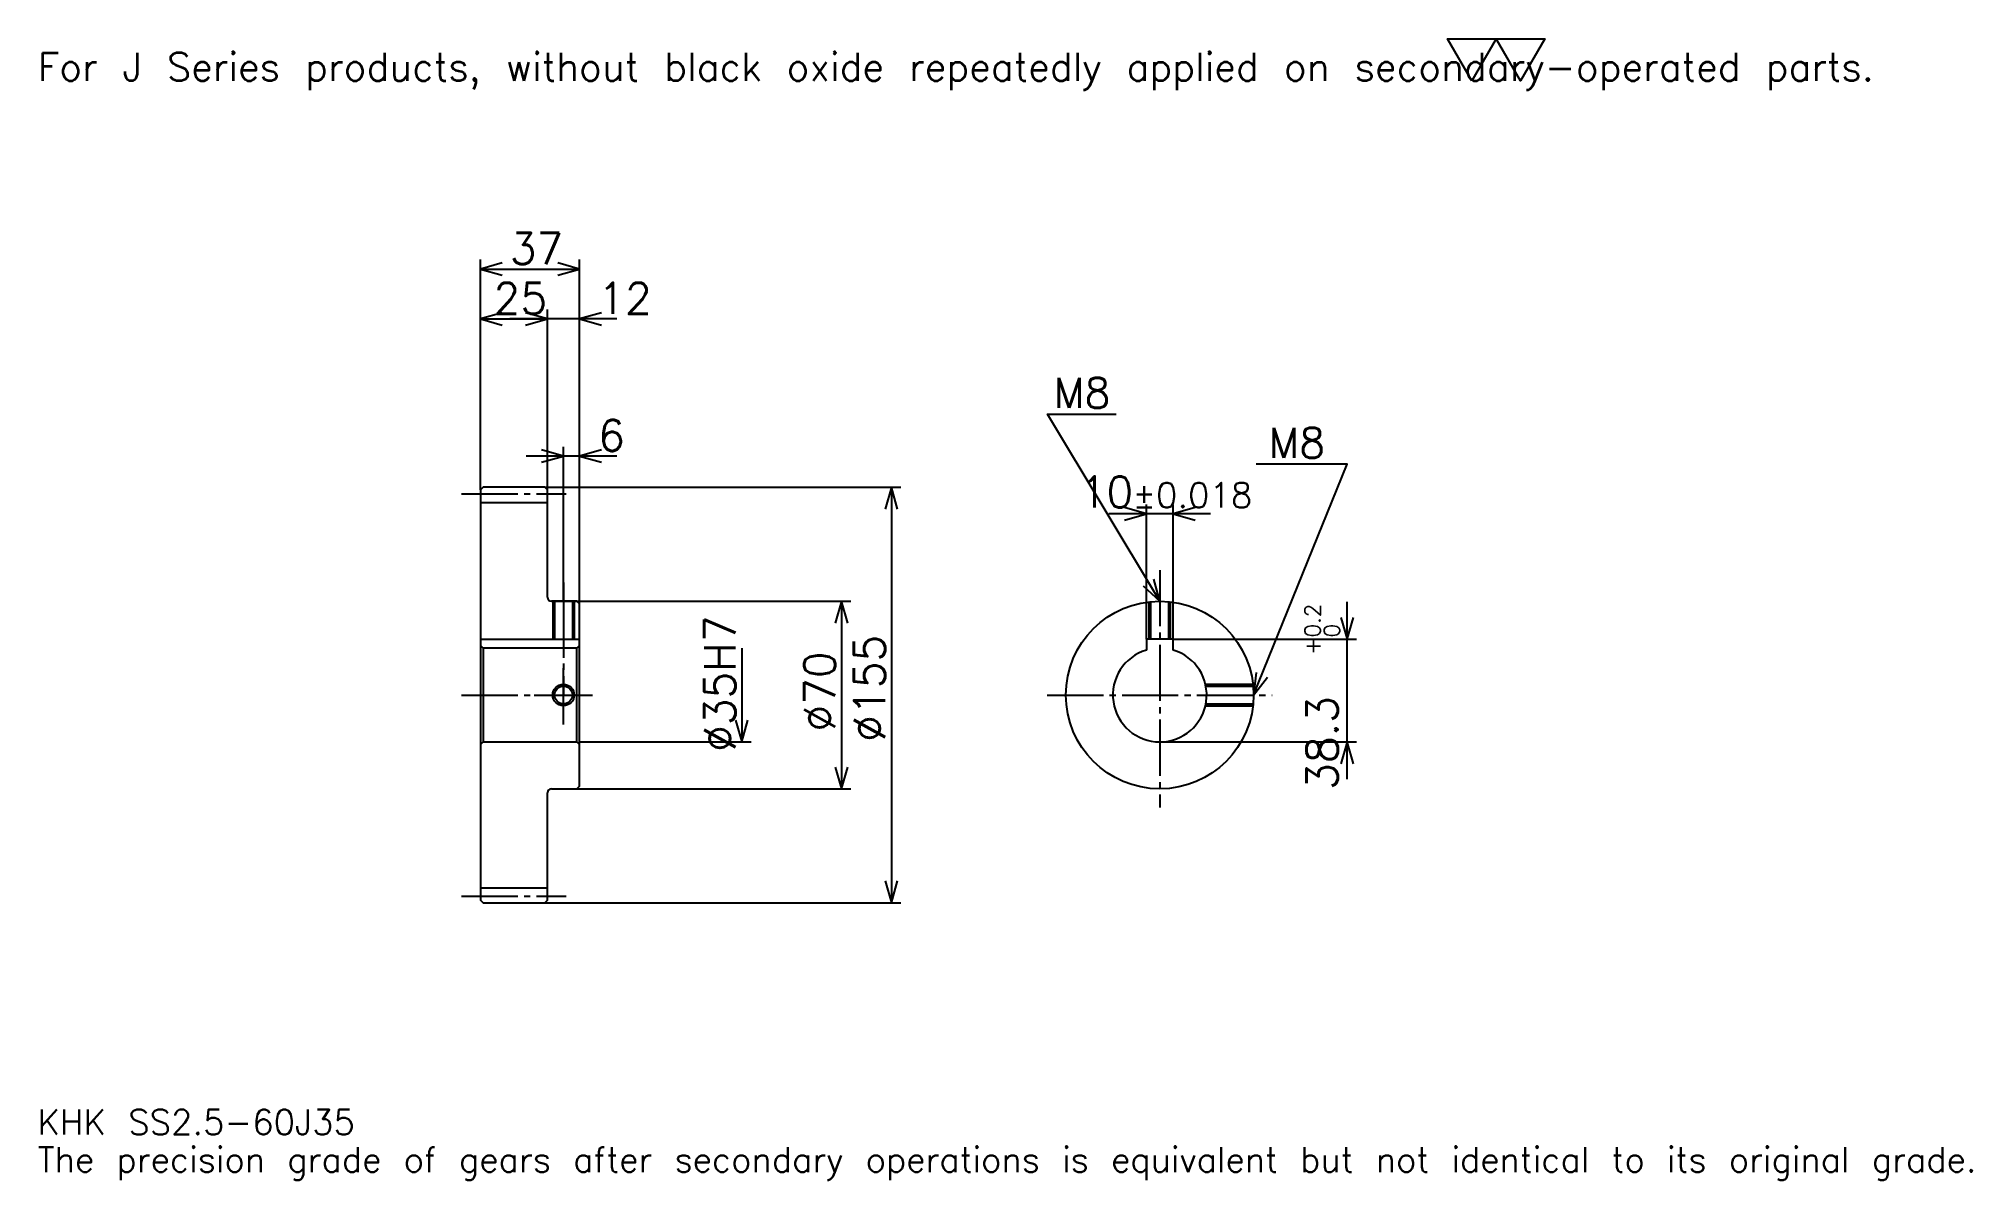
# Model space of a CAD drawing. Extents: x 24 to 745, y 9 to 434.
import ezdxf

# ---------------------------------------------------------------- set-up
doc = ezdxf.new("R2010")
doc.units = 0
doc.linetypes.add('DASHDOT', pattern=[27.913044, 20.934783, -2.326087, 2.326087, -2.326087])
doc.layers.get('0').update_dxf_attribs({"linetype": 'CONTINUOUS'})
doc.layers.add('DASHDOT', color=6, linetype='DASHDOT')
doc.styles.add('KANJI', font='TXT', dxfattribs={"bigfont": 'BIGFONT'})

msp = doc.modelspace()

# ---------------------------------------------------------------- linework, layer by layer
at = {"color": 5}
for p, q in [((188.413055, 267.07608), (188.413055, 351.978271)), ((188.413055, 348.489136), (225.413055, 348.489136)), ((225.413055, 267.07608), (225.413055, 351.978271)), ((213.413055, 267.07608), (213.413055, 333.369568)), ((188.413055, 329.880432), (213.413055, 329.880432)), ((239.369568, 329.880432), (199.456528, 329.880432)), ((219.413055, 267.07608), (219.413055, 282.195648)), ((239.369568, 278.706512), (205.456528, 278.706512)), ((188.413055, 266.07608), (188.413055, 267.07608)), ((212.413055, 267.07608), (225.413055, 267.07608)), ((213.413055, 266.07608), (213.413055, 267.07608)), ((219.413055, 224.57608), (219.413055, 267.07608)), ((219.413055, 224.57608), (219.413055, 267.07608)), ((225.413055, 267.07608), (345.206543, 267.07608)), ((225.413055, 223.57608), (225.413055, 267.07608)), ((341.717407, 267.07608), (341.717407, 112.07608)), ((436.847839, 210.376083), (436.847839, 260.630432)), ((446.847839, 210.376083), (446.847839, 260.630432)), ((460.804352, 257.141296), (422.891296, 257.141296)), ((214.913055, 224.57608), (225.413055, 224.57608)), ((225.413055, 224.57608), (326.597839, 224.57608)), ((323.108704, 224.57608), (323.108704, 154.57608)), ((511.739136, 158.119553), (511.739136, 224.332596)), ((446.847839, 210.376083), (515.228271, 210.376083)), ((285.891296, 207.07608), (285.891296, 172.07608)), ((225.413055, 172.07608), (289.380432, 172.07608)), ((441.847839, 172.07608), (515.228271, 172.07608)), ((214.913055, 154.57608), (225.413055, 154.57608)), ((225.413055, 154.57608), (326.597839, 154.57608)), ((212.413055, 112.07608), (225.413055, 112.07608)), ((225.413055, 112.07608), (345.206543, 112.07608))]:
    msp.add_line(p, q, dxfattribs=at)
at = {"color": 4}
for p, q in [((188.413055, 261.45108), (213.413055, 261.45108)), ((188.413055, 210.376083), (225.413055, 210.376083)), ((189.413055, 207.07608), (189.413055, 172.07608)), ((224.413055, 207.07608), (225.413055, 208.07608)), ((224.413055, 172.07608), (225.413055, 171.07608)), ((188.413055, 117.70108), (213.413055, 117.70108))]:
    msp.add_line(p, q, dxfattribs=at)
at = {"color": 7}
msp.add_lwpolyline([(558.260864, 418.695648), (549.189148, 434.419983), (585.476074, 434.419983), (576.404358, 418.695648), (567.332581, 434.419983), (558.260864, 418.695648)], dxfattribs=at)
at = {"color": 5}
for points in [[(196.554352, 350.815186), (188.413055, 348.489136), (196.554352, 346.163025)], [(217.271759, 346.163025), (225.413055, 348.489136), (217.271759, 350.815186)], [(196.554352, 332.206512), (188.413055, 329.880432), (196.554352, 327.554352)], [(205.271759, 327.554352), (213.413055, 329.880432), (205.271759, 332.206512)], [(205.271759, 327.554352), (213.413055, 329.880432), (205.271759, 332.206512)], [(233.554352, 332.206512), (225.413055, 329.880432), (233.554352, 327.554352)], [(441.847839, 224.57608), (399.978271, 294.358704), (425.565247, 294.358704)], [(211.271759, 276.380432), (219.413055, 278.706512), (211.271759, 281.032593)], [(233.554352, 281.032593), (225.413055, 278.706512), (233.554352, 276.380432)], [(476.847839, 189.57608), (511.739136, 275.75), (477.778259, 275.75)], [(344.043488, 258.934784), (341.717407, 267.07608), (339.391327, 258.934784)], [(428.706543, 254.815216), (436.847839, 257.141296), (428.706543, 259.467377)], [(454.989136, 259.467377), (446.847839, 257.141296), (454.989136, 254.815216)], [(435.664551, 230.360428), (441.847839, 224.57608), (439.653778, 232.753952)], [(325.434784, 216.434784), (323.108704, 224.57608), (320.782623, 216.434784)], [(509.413055, 218.51738), (511.739136, 210.376083), (514.065186, 218.51738)], [(477.747192, 197.99527), (476.847839, 189.57608), (482.059326, 196.249313)], [(283.565216, 180.217377), (285.891296, 172.07608), (288.217407, 180.217377)], [(514.065186, 163.934784), (511.739136, 172.07608), (509.413055, 163.934784)], [(320.782623, 162.717377), (323.108704, 154.57608), (325.434784, 162.717377)], [(339.391327, 120.217384), (341.717407, 112.07608), (344.043488, 120.217384)]]:
    msp.add_lwpolyline(points, dxfattribs=at)
at = {"color": 4}
for points in [[(213.413055, 226.07608), (213.413055, 266.07608), (212.413055, 267.07608), (189.413055, 267.07608), (188.413055, 266.07608), (188.413055, 171.07608)], [(214.913055, 154.57608), (224.413055, 154.57608), (225.413055, 155.57608), (225.413055, 223.57608), (224.413055, 224.57608), (214.913055, 224.57608)], [(215.413055, 224.57608), (215.413055, 210.376083)], [(216.088058, 224.57608), (216.088058, 210.376083)], [(222.738052, 224.57608), (222.738052, 210.376083)], [(223.413055, 224.57608), (223.413055, 210.376083)], [(437.847839, 210.376083), (437.847839, 224.346756)], [(438.522827, 210.376083), (438.522827, 224.417786)], [(445.172852, 210.376083), (445.172852, 224.417786)], [(445.847839, 210.376083), (445.847839, 224.346756)], [(446.847839, 206.346588), (446.847839, 210.376083), (436.847839, 210.376083), (436.847839, 206.346588)], [(188.413055, 171.07608), (189.413055, 172.07608), (224.413055, 172.07608), (224.413055, 207.07608), (189.413055, 207.07608), (188.413055, 208.07608)], [(458.884552, 193.57608), (476.6185, 193.57608)], [(459.029053, 192.901077), (476.689545, 192.901077)], [(458.884552, 185.57608), (476.6185, 185.57608)], [(459.029053, 186.251083), (476.689545, 186.251083)], [(188.413055, 171.07608), (188.413055, 113.07608), (189.413055, 112.07608), (212.413055, 112.07608), (213.413055, 113.07608), (213.413055, 153.07608)]]:
    msp.add_lwpolyline(points, dxfattribs=at)
for centre, radius in [((441.847839, 189.57608), 35), ((219.413055, 189.57608), 3.325)]:
    msp.add_circle(centre, radius, dxfattribs=at)
at = {"color": 7}
msp.add_circle((219.413055, 189.57608), 4, dxfattribs=at)
at = {"color": 4}
for centre, radius, start, end in [((214.913055, 226.07608), 1.5, 180, 270), ((441.847839, 189.57608), 17.5, 106.601549926, 73.398450074), ((214.913055, 153.07608), 1.5, 90, 180)]:
    msp.add_arc(centre, radius, start, end, dxfattribs=at)
at = {"layer": 'DASHDOT', "color": 7}
for p, q in [((181.434799, 264.57608), (220.391312, 264.57608)), ((441.847839, 236.206512), (441.847839, 147.597824)), ((219.413055, 224.57608), (219.413055, 189.57608)), ((181.434799, 189.57608), (232.391312, 189.57608)), ((399.869568, 189.57608), (483.826111, 189.57608)), ((181.434799, 114.57608), (220.391312, 114.57608))]:
    msp.add_line(p, q, dxfattribs=at)
for points in [[(219.413055, 231.554337), (219.413055, 203.397827)], [(219.413055, 178.597824), (219.413055, 200.554337)], [(208.434799, 189.57608), (230.391312, 189.57608)]]:
    msp.add_lwpolyline(points, dxfattribs=at)

# ---------------------------------------------------------------- texts
at = {"color": 7, "style": 'KANJI'}
for s, height, p in [('For J Series products, without black oxide repeatedly applied on secondary-operated parts.', 10.467391, (23.26087, 418.695648)), ('37', 11.630435, (199.353271, 350.349976)), ('25', 11.630435, (193.353271, 331.741302)), ('12', 11.630435, (232.391312, 331.741302)), ('M8', 11.165218, (402.304382, 296.684784)), ('6', 11.630435, (232.391312, 280.567383)), ('M8', 11.165218, (482.43042, 278.07608)), ('10', 11.630435, (412.025085, 259.467377)), ('%%p0.018', 9.304348, (431.679108, 259.467377)), ('KHK SS2.5-60J35', 9.304348, (23.26087, 25.586956)), ('The precision grade of gears after secondary operations is equivalent but not identical to its original grade.', 9.304348, (23.26087, 11.630435))]:
    msp.add_text(s, height=height, dxfattribs=at).set_placement(p)
for s, height, p in [('%%c35H7', 11.630435, (283.565216, 168.35054)), ('0.2', 5.815217, (501.736969, 211.087708)), ('%%c155', 11.630435, (339.391327, 172.130432)), ('+', 5.815217, (501.736969, 204.574677)), ('0', 5.815217, (508.947845, 211.087708)), ('%%c70', 11.630435, (320.782623, 175.910324)), ('38.3', 11.630435, (508.25, 154.233551))]:
    msp.add_text(s, height=height, rotation=90, dxfattribs=at).set_placement(p)

doc.saveas('drawing.dxf')
